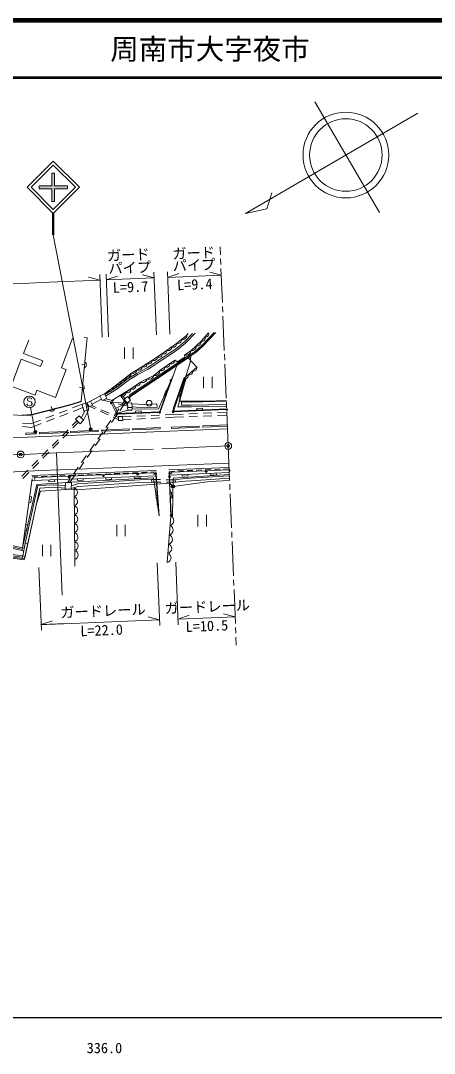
# Model space of a CAD drawing. Units: millimetres at full size, sheet at 1:1000; details may follow other scales. Extents: x 40000 to 680000, y 20000 to 380000.
# Drawn here: x 389292 to 461906, y 198715 to 380000 of the extents above; entities that cross this region are included whole.
import ezdxf
from ezdxf.enums import TextEntityAlignment as Align

# ---------------------------------------------------------------- set-up
doc = ezdxf.new("R2010")
doc.units = ezdxf.units.MM
doc.header["$LTSCALE"] = 1000
doc.header["$PDMODE"] = 32
doc.header["$PDSIZE"] = 500
doc.linetypes.add('CHAIN', pattern=[18.5, 12, -1.5, 3.5, -1.5])
for name, color, linetype, lineweight in [('D-BGD', 7, 'Continuous', 13), ('M-BGD', 7, 'Continuous', 13), ('M-BMK', 2, 'Continuous', 13), ('M-BMK-ROW', 30, 'Continuous', 13), ('M-BMK-SRVR', 3, 'Continuous', 13), ('M-STR-HTXT', 7, 'Continuous', 13), ('M-STR-STRC', 7, 'Continuous', 13), ('M-TTL', 2, 'Continuous', 140), ('M-TTL-BAND', 7, 'Continuous', 25), ('M-TTL-LINE', 7, 'Continuous', 50)]:
    doc.layers.add(name, color=color, linetype=linetype, lineweight=lineweight)
doc.layers.add('D-BMK-ROW', color=253, linetype='Continuous')
doc.layers.add('M-TTL-TXT', color=7, linetype='Continuous')
doc.styles.add('ＭＳ ゴシック', font='')
doc.styles.get('ＭＳ ゴシック').set_extended_font_data('MS Gothic')

msp = doc.modelspace()

# ---------------------------------------------------------------- hatches: boundary and pattern name
at = {"layer": 'M-STR-STRC'}
for points in [[(395242, 348239), (395246, 350499), (397513, 350499), (397513, 350999), (395247, 350999), (395251, 353239), (394751, 353240), (394747, 350999), (392513, 350998), (392513, 350498), (394746, 350499), (394742, 348240)], [(395103, 346253), (395003, 346152), (394903, 346253), (394900, 342429), (395100, 342429)]]:
    msp.add_hatch(color=256, dxfattribs=at).paths.add_polyline_path(points)

# ---------------------------------------------------------------- linework, layer by layer
at = {"layer": 'D-BGD'}
for p, q in [((393174, 320311), (389803, 321584)), ((389410, 320557), (392785, 319282)), ((392785, 319282), (393174, 320311))]:
    msp.add_line(p, q, dxfattribs=at)
at = {"layer": 'D-BMK-ROW'}
msp.add_point((416046, 298249), dxfattribs=at)
at = {"layer": 'M-BGD'}
for p, q in [((389803, 321584), (390700, 323923)), ((396435, 319074), (398413, 324243)), ((400941, 324346), (400443, 324392)), ((407544, 322639), (407544, 320639)), ((409044, 322639), (409044, 320639)), ((387602, 315842), (389410, 320557)), ((397285, 318749), (396435, 319074)), ((400503, 319579), (400005, 319625)), ((417956, 317159), (420188, 319173)), ((421404, 317459), (421404, 315459)), ((422904, 317459), (422904, 315459)), ((387602, 315842), (391810, 314229)), ((400138, 315596), (399640, 315642)), ((416877, 312177), (418302, 317082)), ((418302, 317082), (417956, 317159)), ((391810, 314229), (392152, 315119)), ((403215, 314108), (401526, 313227)), ((414833, 315159), (414499, 314217)), ((414499, 314217), (414782, 314117)), ((415115, 315059), (414833, 315159)), ((416879, 314122), (417162, 314022)), ((417162, 314022), (417496, 314964)), ((417496, 314964), (417213, 315064)), ((394795, 311764), (394673, 312248)), ((400079, 312663), (398385, 312010)), ((400228, 312077), (398501, 311412)), ((401457, 312266), (402366, 311856)), ((401784, 312448), (402527, 312112)), ((403472, 313565), (401818, 312703)), ((405445, 312984), (403788, 313404)), ((405653, 313241), (404214, 313606)), ((405513, 312900), (406519, 313021)), ((405696, 310629), (406553, 311860)), ((405967, 311934), (407899, 312842)), ((408072, 312318), (406415, 312739)), ((408061, 312631), (406622, 312995)), ((406679, 311516), (407774, 313089)), ((407124, 312681), (407589, 313349)), ((408092, 311605), (408066, 312078)), ((408800, 311614), (408855, 312105)), ((413230, 312175), (413194, 312734)), ((421217, 311965), (420218, 311925)), ((420218, 311925), (420230, 311625)), ((421229, 311666), (421217, 311965)), ((395119, 310752), (393720, 310212)), ((395236, 310154), (393836, 309614)), ((397452, 311651), (396052, 311111)), ((397568, 311053), (396169, 310513)), ((400574, 311486), (399955, 310264)), ((401218, 311650), (400325, 309888)), ((403277, 311444), (404644, 310827)), ((403438, 311701), (404806, 311083)), ((405250, 309464), (406107, 310695)), ((405556, 310416), (406465, 310005)), ((405717, 310672), (406460, 310336)), ((408694, 310523), (407192, 310453)), ((408708, 310023), (407199, 309953)), ((410442, 311500), (409443, 311456)), ((409443, 311456), (409456, 311156)), ((411191, 310638), (409692, 310569)), ((411205, 310138), (409707, 310069)), ((410455, 311200), (410442, 311500)), ((413688, 310753), (412190, 310684)), ((413702, 310254), (412204, 310184)), ((416188, 310869), (414687, 310800)), ((416211, 310369), (414701, 310300)), ((417838, 310939), (416188, 310869)), ((417859, 310440), (416211, 310369)), ((420336, 311045), (418837, 310982)), ((420357, 310546), (418858, 310482)), ((422833, 311152), (421335, 311088)), ((422854, 310652), (421356, 310588)), ((425482, 311264), (423832, 311194)), ((425502, 310765), (423854, 310695)), ((391093, 309200), (389609, 309344)), ((391176, 308589), (389618, 308740)), ((392786, 309853), (391093, 309200)), ((392903, 309255), (391176, 308589)), ((397611, 308192), (396555, 307127)), ((399187, 309782), (398315, 308902)), ((399468, 309497), (398478, 308498)), ((403491, 308136), (408331, 308328)), ((403822, 307413), (404679, 308644)), ((404267, 308578), (405125, 309809)), ((408932, 308355), (413789, 308555)), ((408941, 308155), (408932, 308355)), ((415787, 308633), (420644, 308838)), ((415795, 308433), (415787, 308633)), ((421261, 308862), (425573, 309032)), ((421269, 308662), (421261, 308862)), ((421269, 308662), (425581, 308832)), ((390174, 307573), (391980, 307662)), ((390184, 307373), (390174, 307573)), ((392582, 307689), (397433, 307886)), ((392590, 307489), (392582, 307689)), ((395851, 306417), (394795, 305352)), ((397774, 307788), (396717, 306723)), ((398028, 307903), (402872, 308101)), ((398036, 307704), (398028, 307903)), ((402393, 305361), (403250, 306592)), ((402839, 306526), (403696, 307757)), ((403499, 307937), (403491, 308136)), ((394091, 304642), (393035, 303576)), ((396013, 306013), (394957, 304948)), ((401410, 304474), (402268, 305705)), ((392330, 302866), (391274, 301801)), ((394253, 304237), (393197, 303172)), ((395567, 304111), (396583, 279132)), ((399982, 302423), (400839, 303654)), ((400965, 303309), (401822, 304540)), ((390570, 301091), (389514, 300026)), ((413060, 301051), (391229, 300162)), ((392493, 302462), (391437, 301397)), ((398553, 300371), (399411, 301602)), ((399536, 301258), (400393, 302489)), ((415280, 301142), (425877, 301557)), ((417893, 300989), (416894, 300947)), ((419492, 301055), (418493, 301013)), ((421090, 301120), (420091, 301079)), ((422689, 301186), (421690, 301145)), ((424288, 301252), (423288, 301211)), ((425886, 301318), (424887, 301277)), ((389621, 287458), (391327, 299541)), ((390733, 300687), (389677, 299622)), ((392318, 299938), (391338, 299898)), ((391365, 299249), (413127, 300124)), ((393917, 300002), (392917, 299962)), ((394252, 299365), (394264, 299065)), ((395515, 300066), (394516, 300026)), ((395264, 299106), (395252, 299405)), ((397114, 300131), (396115, 300091)), ((397517, 298883), (397982, 299550)), ((398713, 300195), (397714, 300155)), ((397869, 298864), (398965, 300437)), ((399248, 299566), (399260, 299266)), ((399260, 299266), (400260, 299306)), ((400311, 300259), (399312, 300219)), ((400260, 299306), (400248, 299606)), ((401910, 300324), (400911, 300283)), ((403509, 300388), (402510, 300348)), ((405108, 300452), (404108, 300412)), ((404244, 299767), (404256, 299467)), ((404256, 299467), (405256, 299507)), ((405256, 299507), (405243, 299807)), ((406706, 300517), (405707, 300476)), ((408305, 300581), (407306, 300541)), ((409904, 300645), (408904, 300605)), ((409240, 299968), (409252, 299668)), ((409252, 299668), (410252, 299708)), ((410252, 299708), (410239, 300008)), ((411502, 300709), (410503, 300669)), ((413101, 300774), (412102, 300734)), ((412287, 299425), (412298, 298986)), ((412287, 299425), (413851, 299423)), ((413094, 300375), (413601, 293050)), ((414851, 299422), (416415, 299420)), ((416294, 300923), (415338, 300883)), ((415630, 293023), (415363, 300456)), ((415365, 300234), (425913, 300669)), ((416078, 299698), (425927, 300314)), ((417641, 300328), (417654, 300028)), ((417654, 300028), (418653, 300069)), ((418653, 300069), (418641, 300369)), ((422637, 300534), (422650, 300234)), ((422650, 300234), (423649, 300275)), ((423649, 300275), (423636, 300575)), ((394264, 299065), (395264, 299106)), ((412298, 298986), (413882, 298985)), ((414882, 298984), (416466, 298983)), ((391190, 296428), (390893, 296470)), ((391051, 295438), (391190, 296428)), ((413313, 297211), (413014, 297191)), ((413014, 297191), (413083, 296193)), ((413083, 296193), (413382, 296214)), ((415778, 297249), (415479, 297239)), ((415514, 296239), (415814, 296250)), ((415814, 296250), (415778, 297249)), ((390754, 295480), (391051, 295438)), ((415025, 284886), (415630, 293023)), ((420412, 293224), (420412, 291224)), ((421912, 293224), (421912, 291224)), ((390055, 290529), (390352, 290487)), ((390492, 291477), (390195, 291519)), ((390352, 290487), (390492, 291477)), ((406149, 291517), (406149, 289517)), ((407649, 291517), (407649, 289517)), ((389567, 287214), (384005, 288446)), ((389621, 287458), (384060, 288690)), ((389513, 286970), (383951, 288202)), ((389648, 286028), (385851, 286529)), ((389513, 286970), (389621, 287458)), ((389832, 286899), (389513, 286970)), ((389935, 287388), (389621, 287458)), ((390112, 288231), (389648, 286028)), ((390543, 288141), (390079, 285937)), ((393114, 287979), (393114, 285979)), ((394614, 287979), (394614, 285979)), ((389590, 285591), (385822, 286090)), ((389619, 285810), (385838, 286309)), ((389995, 285538), (389590, 285591)), ((390079, 285937), (389995, 285538))]:
    msp.add_line(p, q, dxfattribs=at)
for points in [[(404030, 314502), (404727, 315014), (406107, 316093), (408723, 318146), (410653, 319268), (413295, 320965), (416647, 323310), (418452, 324785), (418713, 325069)], [(404056, 314361), (406186, 315647), (408000, 317057), (409722, 318130), (411512, 319083), (414807, 321261), (416474, 322326), (418048, 323626), (419467, 325100)], [(404211, 314104), (406357, 315399), (408172, 316810), (409872, 317870), (411666, 318825), (414970, 321010), (416651, 322083), (418252, 323406), (419900, 325117)], [(408038, 312714), (407582, 313135), (406879, 314095), (408632, 315358), (410342, 316542), (412662, 317694), (413757, 318623), (416374, 320405), (416764, 320095), (418131, 320951), (418044, 321299), (419239, 322095), (420982, 323748), (422291, 325214)], [(408260, 313741), (408477, 314325), (413256, 317532), (415531, 319078), (418292, 320878), (419924, 321928), (421130, 323013), (423281, 325255)], [(408400, 313544), (408642, 314195), (413368, 317366), (415642, 318912), (418401, 320711), (420045, 321769), (421269, 322869), (423570, 325266)], [(400941, 324346), (400723, 321986), (399918, 313190), (398127, 312600), (391463, 310927), (389855, 310744), (389434, 310767)], [(399938, 313188), (400743, 321984), (400961, 324347)], [(420188, 319173), (418712, 320788), (416734, 319437), (416095, 317829)], [(392232, 315088), (395418, 313868), (397285, 318749)], [(416095, 317829), (413803, 311347), (406108, 311010)], [(408819, 311777), (413462, 311881), (416095, 317829)], [(425458, 311838), (416001, 311452), (416137, 312027), (417956, 317159)], [(408632, 315358), (405307, 313337), (406393, 311029)], [(389433, 310747), (389856, 310724), (391467, 310907), (398133, 312581), (399938, 313188)], [(413194, 312734), (411072, 312600), (408833, 312755)], [(413230, 312175), (411070, 312039), (408852, 312192)], [(425438, 312331), (419252, 312194), (416877, 312222)], [(425426, 312631), (419250, 312494), (417509, 312514), (417515, 313074)], [(425403, 313190), (419247, 313054), (417515, 313074)], [(406108, 311010), (408092, 311605), (408800, 311614)], [(403499, 307937), (408339, 308128), (408331, 308328)], [(408941, 308155), (413797, 308355), (413789, 308555)], [(415795, 308433), (420652, 308638), (420644, 308838)], [(390184, 307373), (391990, 307462), (391980, 307662)], [(392590, 307489), (397441, 307686), (397433, 307886)], [(398036, 307704), (402880, 307901), (402872, 308101)], [(389621, 287458), (392137, 298566), (398246, 298965), (412599, 299730), (413601, 293050)], [(412287, 299425), (410214, 299375), (399274, 298684), (398209, 298354)], [(415630, 293023), (415947, 293023), (416078, 299698)], [(425936, 300099), (420046, 299739), (418115, 299619), (416415, 299420), (416466, 298983)], [(425954, 299660), (420074, 299300), (418154, 299180), (416466, 298983)], [(397124, 298397), (395051, 298532), (392319, 298376), (390112, 288231), (390542, 288138)], [(397100, 297957), (395049, 298091), (392678, 297956), (390542, 288138)], [(412298, 298986), (410233, 298935), (399354, 298248), (398184, 297885)], [(398811, 284226), (398793, 285424), (398717, 291702), (398663, 297986)], [(390079, 285937), (389648, 286028), (389590, 285591)]]:
    msp.add_lwpolyline(points, dxfattribs=at)
for points in [[(404410, 313699), (403592, 313312), (403212, 314116), (404030, 314502)], [(408545, 313341), (407914, 312892), (407449, 313546), (408079, 313995)], [(400932, 312892), (401247, 311658), (400390, 311439), (400076, 312674)], [(401918, 312523), (401322, 312191), (400933, 312891), (401529, 313223)], [(408828, 312897), (408855, 312105), (408080, 312079), (408053, 312870)], [(399575, 310651), (400343, 309869), (399712, 309249), (398944, 310030)], [(407200, 309820), (406467, 309811), (406458, 310531), (407191, 310540)], [(398177, 297743), (397091, 297801), (397151, 298902), (398236, 298844)]]:
    msp.add_lwpolyline(points, close=True, dxfattribs=at)
msp.add_circle((411839, 312845), 500, dxfattribs=at)
for centre, radius, start, end in [((417737, 324738), 716, 254.76596, 3.73341), ((421775, 325016), 552, 255.43933, 21.06608), ((415226, 322665), 586, 244.18271, 5.77572), ((416064, 323251), 586, 244.18271, 5.77572), ((416835, 324001), 716, 254.76596, 3.73341), ((419365, 322836), 751, 260.38244, 6.57313), ((420236, 323662), 751, 260.38244, 6.57313), ((421121, 324283), 552, 255.43933, 21.06608), ((412689, 320940), 606, 243.05582, 2.35255), ((413550, 321492), 586, 244.18271, 5.77572), ((414388, 322078), 586, 244.18271, 5.77572), ((417725, 320840), 421, 228.78691, 15.38831), ((418248, 322288), 1010, 258.33539, 349.00869), ((400257, 319602), 567, 292.84116, 56.69619), ((409985, 319307), 669, 243.66067, 356.71665), ((410927, 319809), 606, 243.05582, 2.35255), ((411808, 320374), 606, 243.05582, 2.35255), ((414016, 319179), 614, 245.01794, 3.50435), ((414889, 319774), 614, 245.01794, 3.50435), ((415761, 320368), 614, 245.01794, 3.50435), ((417041, 320411), 421, 228.78691, 15.38831), ((419636, 319036), 568, 250.22632, 13.86021), ((407192, 317404), 662, 251.26943, 4.9737), ((408064, 318089), 662, 251.26943, 4.9737), ((409020, 318745), 669, 243.66067, 356.71665), ((411838, 317898), 849, 246.70591, 346.11652), ((412751, 318699), 1009, 264.95573, 355.65579), ((418148, 317694), 568, 250.22632, 13.86021), ((418892, 318365), 568, 250.22632, 13.86021), ((399893, 315619), 567, 292.84116, 56.69619), ((404967, 315418), 470, 239.2002, 16.82781), ((405658, 315957), 470, 239.2002, 16.82781), ((406320, 316720), 662, 251.26943, 4.9737), ((408888, 315901), 600, 244.69963, 4.66232), ((409743, 316493), 600, 244.69963, 4.66232), ((410677, 317322), 849, 246.70591, 346.11652), ((407120, 314684), 636, 247.7059, 3.87345), ((406876, 313355), 740, 342.68906, 89.75853), ((407997, 315315), 636, 247.7059, 3.87345), ((394735, 312003), 567, 222.16899, 346.02402), ((398456, 297199), 814, 285.74528, 75.24043), ((398469, 295628), 814, 285.74528, 75.24043), ((398483, 294057), 814, 285.74528, 75.24043), ((398496, 292486), 814, 285.74528, 75.24043), ((415315, 292228), 855, 283.08815, 68.40651), ((398513, 290915), 813, 285.89328, 75.47951), ((398532, 289345), 813, 285.89328, 75.47951), ((415194, 290600), 855, 283.08815, 68.40651), ((398551, 287776), 813, 285.89328, 75.47951), ((415073, 288973), 855, 283.08815, 68.40651), ((398570, 286206), 813, 285.89328, 75.47951), ((414831, 285718), 855, 283.08815, 68.40651), ((414952, 287346), 855, 283.08815, 68.40651)]:
    msp.add_arc(centre, radius, start, end, dxfattribs=at)
at = {"layer": 'M-BMK'}
for p, q in [((424357, 338910), (424300, 340309)), ((424426, 337211), (424386, 338210)), ((424699, 330517), (424455, 336512)), ((424768, 328818), (424727, 329817)), ((425040, 322124), (424796, 328119)), ((425109, 320425), (425068, 321424)), ((425381, 313731), (425138, 319726)), ((425451, 312032), (425410, 313031)), ((425723, 305337), (425479, 311332)), ((425723, 305337), (425967, 299342)), ((425995, 298643), (426036, 297644)), ((426064, 296944), (426308, 290949)), ((426336, 290250), (426377, 289251)), ((426406, 288551), (426649, 282556)), ((426678, 281857), (426718, 280858)), ((426747, 280158), (426991, 274163)), ((427019, 273464), (427060, 272465)), ((427088, 271765), (427145, 270366))]:
    msp.add_line(p, q, dxfattribs=at)
at = {"layer": 'M-BMK', "linetype": 'CHAIN'}
msp.add_line((395567, 304111), (425723, 305337), dxfattribs=at)
msp.add_lwpolyline([(395567, 304111), (393306, 304019), (391046, 303925), (388785, 303827), (386525, 303724), (384265, 303614), (382005, 303494), (379746, 303364), (377488, 303221), (375231, 303064), (372974, 302890), (370720, 302699), (368467, 302487), (366216, 302254), (363968, 301998), (361723, 301716), (359481, 301408), (357244, 301071), (355730, 300825)], dxfattribs=at)
at = {"layer": 'M-BMK-ROW'}
for p, q in [((415633, 318751), (419166, 321125)), ((419166, 321125), (419038, 319999)), ((419038, 319999), (417667, 315523)), ((408418, 313908), (415633, 318751)), ((417667, 315523), (417131, 313219)), ((408231, 313782), (408418, 313908)), ((417131, 313219), (421860, 313227)), ((421860, 313227), (425399, 313299))]:
    msp.add_line(p, q, dxfattribs=at)
for points in [[(399978, 313128), (398133, 312581), (391088, 310733), (389857, 310698), (383577, 311026), (381867, 311213), (368692, 313184), (365972, 313308), (362354, 313085), (361159, 312977)], [(382404, 288614), (384886, 286053), (385356, 285988), (389936, 285360), (392056, 295179), (392750, 297431), (398183, 297751), (398914, 297641), (402474, 297887), (415449, 298808), (416046, 298249), (422441, 299099), (425970, 299260)]]:
    msp.add_lwpolyline(points, dxfattribs=at)
at = {"layer": 'M-BMK-SRVR'}
msp.add_line((452251, 346337), (440918, 365778), dxfattribs=at)
msp.add_lwpolyline([(459011, 363775), (428774, 346148), (432505, 346986), (433393, 349802)], dxfattribs=at)
for centre, radius in [((446379, 356411), 7526), ((446379, 356411), 6368), ((425723, 305337), 600), ((389284, 303849), 600)]:
    msp.add_circle(centre, radius, dxfattribs=at)
for p in [(425723, 305337), (389284, 303849)]:
    msp.add_point(p, dxfattribs=at)
at = {"layer": 'M-STR-HTXT'}
for p, q in [((401591, 308292), (395000, 342429)), ((403625, 324455), (403178, 335446)), ((404723, 324500), (404276, 335491)), ((413131, 324842), (412684, 335833)), ((415503, 324938), (415056, 335929)), ((415096, 334930), (417070, 335611)), ((424504, 335313), (422481, 335831)), ((394348, 334086), (403219, 334447)), ((403219, 334447), (401196, 334965)), ((404317, 334492), (406291, 335172)), ((404317, 334492), (412724, 334834)), ((412724, 334834), (410702, 335352)), ((415096, 334930), (424504, 335313)), ((391868, 307816), (391039, 312100)), ((413266, 284814), (413713, 273823)), ((416506, 284946), (416953, 273955)), ((392497, 283976), (392957, 272986)), ((416912, 274954), (418886, 275635)), ((426942, 275362), (424919, 275880)), ((392915, 273985), (394890, 274664)), ((396786, 274136), (413672, 274823)), ((413672, 274823), (411650, 275341)), ((416912, 274954), (426942, 275362))]:
    msp.add_line(p, q, dxfattribs=at)
msp.add_lwpolyline([(394348, 334086), (391984, 333985), (389620, 333883), (387256, 333777), (384892, 333666), (382528, 333548), (380165, 333422), (377803, 333285), (375441, 333136), (373080, 332973), (370721, 332794), (368362, 332599), (366006, 332384), (363651, 332149), (361299, 331891), (358949, 331609), (356603, 331302), (354260, 330967), (351922, 330603), (350783, 330414)], dxfattribs=at)
for centre, radius in [((401591, 308292), 150), ((401591, 308292), 120), ((401591, 308292), 90), ((401591, 308292), 60), ((401591, 308292), 30), ((401591, 308292), 20), ((391868, 307816), 150), ((391868, 307816), 120), ((391868, 307816), 90), ((391868, 307816), 60), ((391868, 307816), 30), ((391868, 307816), 20)]:
    msp.add_circle(centre, radius, dxfattribs=at)
msp.add_arc((505789, -2570680), 2846903, 92.19429, 92.27226, dxfattribs=at)
for p in [(401591, 308292), (391868, 307816)]:
    msp.add_point(p, dxfattribs=at)
at = {"layer": 'M-STR-STRC'}
for p, q in [((395003, 355345), (390407, 350748)), ((399599, 350748), (395003, 355345)), ((395003, 354638), (391114, 350748)), ((398892, 350748), (395003, 354638)), ((394751, 353240), (394747, 350999)), ((394751, 353240), (395251, 353239)), ((395251, 353239), (395247, 350999)), ((390407, 350748), (395003, 346152)), ((391114, 350748), (395003, 346859)), ((392513, 350998), (394747, 350999)), ((392513, 350998), (392513, 350498)), ((392513, 350498), (394746, 350499)), ((394742, 348240), (394746, 350499)), ((395003, 346859), (398892, 350748)), ((395003, 346152), (399599, 350748)), ((395242, 348239), (395246, 350499)), ((397513, 350499), (395246, 350499)), ((397513, 350999), (395247, 350999)), ((397513, 350999), (397513, 350499)), ((394742, 348240), (395242, 348239)), ((394903, 346253), (394900, 342429)), ((395003, 346152), (395000, 342429)), ((395103, 346253), (395100, 342429)), ((415609, 316683), (413735, 311363)), ((416105, 311465), (417951, 316878)), ((390575, 313723), (390484, 313541)), ((390757, 313814), (390575, 313723)), ((390939, 313814), (390757, 313814)), ((391121, 313723), (390939, 313814)), ((391212, 313541), (391121, 313723)), ((390484, 312541), (390393, 312723)), ((390484, 313541), (390484, 313450)), ((390484, 313450), (390575, 313268)), ((390575, 312450), (390484, 312541)), ((390575, 313268), (391121, 313086)), ((390757, 312359), (390575, 312450)), ((390939, 312359), (390757, 312359)), ((391121, 312450), (390939, 312359)), ((391121, 313086), (391212, 312996)), ((391212, 312541), (391121, 312450)), ((391212, 312996), (391303, 312814)), ((391303, 312723), (391212, 312541)), ((391303, 312814), (391303, 312723)), ((406128, 311041), (405261, 312779)), ((413535, 311215), (406345, 310913)), ((425313, 311714), (416206, 311329)), ((399365, 301253), (425845, 302333)), ((415862, 300761), (425892, 301170)), ((391833, 299781), (412623, 300627)), ((413367, 295281), (413024, 300322)), ((415696, 293312), (415413, 299756)), ((415415, 300056), (415436, 300427))]:
    msp.add_line(p, q, dxfattribs=at)
for points in [[(425601, 308330), (414023, 307853), (403243, 307410)], [(403243, 307410), (391949, 306962), (386314, 306709), (382140, 306493), (378547, 306283), (375562, 306093), (372693, 305874), (370496, 305699), (367795, 305440), (364686, 305076), (362867, 304859), (361992, 304879), (360871, 305149), (359989, 305697), (359347, 306499), (359024, 307195)], [(297250, 279126), (304115, 281717), (311439, 284517), (318697, 287262), (323812, 289130), (327797, 290505), (331656, 291770), (336064, 293114), (339601, 294126), (344125, 295317), (347512, 296121), (351847, 297018), (355554, 297709), (358931, 298282), (362518, 298774), (366216, 299209), (370498, 299647), (374681, 300009), (379139, 300312), (387117, 300739), (392904, 301004), (399365, 301253)]]:
    msp.add_lwpolyline(points, dxfattribs=at)
for centre, radius in [((415658, 316825), 150), ((415658, 316825), 120), ((415658, 316825), 100), ((417999, 317020), 150), ((417999, 317020), 120), ((417999, 317020), 100), ((390848, 313086), 1000), ((405194, 312914), 150), ((405194, 312914), 120), ((405194, 312914), 100), ((425463, 311720), 150), ((425463, 311720), 120), ((425463, 311720), 100), ((406195, 310907), 150), ((406195, 310907), 120), ((406195, 310907), 100), ((413685, 311221), 150), ((413685, 311221), 120), ((413685, 311221), 100), ((416057, 311323), 150), ((416057, 311323), 120), ((416057, 311323), 100), ((421862, 300893), 100), ((397833, 299912), 112), ((397833, 299912), 100), ((403828, 300156), 100), ((409823, 300400), 112), ((409823, 300400), 100), ((413013, 300471), 150), ((413013, 300471), 120), ((413013, 300471), 100), ((415407, 299906), 150), ((415407, 299906), 120), ((415444, 300577), 150), ((415407, 299906), 100), ((415444, 300577), 120), ((415444, 300577), 100), ((413377, 295131), 150), ((413377, 295131), 120), ((413377, 295131), 100), ((415702, 293162), 150), ((415702, 293162), 120), ((415702, 293162), 100)]:
    msp.add_circle(centre, radius, dxfattribs=at)
for centre, radius, start, end in [((421862, 300893), 188, 145.46514, 39.20493), ((421862, 300893), 150, 133.74466, 50.92541), ((421862, 300893), 112, 92.33505, 92.33502), ((425898, 301020), 150, 272.33503, 92.33503), ((391839, 299631), 150, 92.33128, 272.33128), ((397833, 299912), 188, 145.46138, 39.20117), ((397833, 299912), 150, 133.7409, 50.92165), ((403828, 300156), 188, 145.46138, 39.20117), ((403828, 300156), 150, 133.7409, 50.92165), ((403828, 300156), 112, 92.3313, 92.33126), ((409823, 300400), 188, 145.46138, 39.20117), ((409823, 300400), 150, 133.7409, 50.92165), ((412629, 300477), 150, 272.33128, 92.33128), ((415869, 300611), 150, 92.33503, 272.33503)]:
    msp.add_arc(centre, radius, start, end, dxfattribs=at)
at = {"layer": 'M-TTL'}
msp.add_line((680000, 380000), (40000, 380000), dxfattribs=at)
at = {"layer": 'M-TTL-BAND'}
msp.add_line((40000, 205000), (579000, 205000), dxfattribs=at)
at = {"layer": 'M-TTL-LINE'}
msp.add_line((40000, 370000), (680000, 370000), dxfattribs=at)

# ---------------------------------------------------------------- texts
at = {"layer": 'M-STR-HTXT', "style": 'ＭＳ ゴシック'}
for s, p in [('ガード', (408259, 337422)), ('ガード', (419708, 337748)), ('パイプ', (408500, 335162)), ('パイプ', (419780, 335621)), ('ガードレール', (403797, 274921)), ('ガードレール', (422111, 275666))]:
    msp.add_text(s, height=1833, rotation=2.329, dxfattribs=at).set_placement(p, align=Align.BOTTOM_CENTER)
for s, p in [('L=9.7', (408541, 334163)), ('L=9.4', (419820, 334622)), ('L=22.0', (403461, 273907)), ('L=10.5', (421947, 274659))]:
    msp.add_text(s, height=1833, rotation=2.329, dxfattribs=at).set_placement(p, align=Align.TOP_CENTER)
at = {"layer": 'M-TTL-BAND', "style": 'ＭＳ ゴシック'}
msp.add_text('336.0', height=1833, dxfattribs=at).set_placement((404000, 198195), align=Align.BOTTOM_CENTER)
at = {"layer": 'M-TTL-TXT', "style": 'ＭＳ ゴシック'}
msp.add_text('周南市大字夜市', height=3666, dxfattribs=at).set_placement((405024, 375000), align=Align.MIDDLE_LEFT)

doc.saveas('drawing.dxf')
